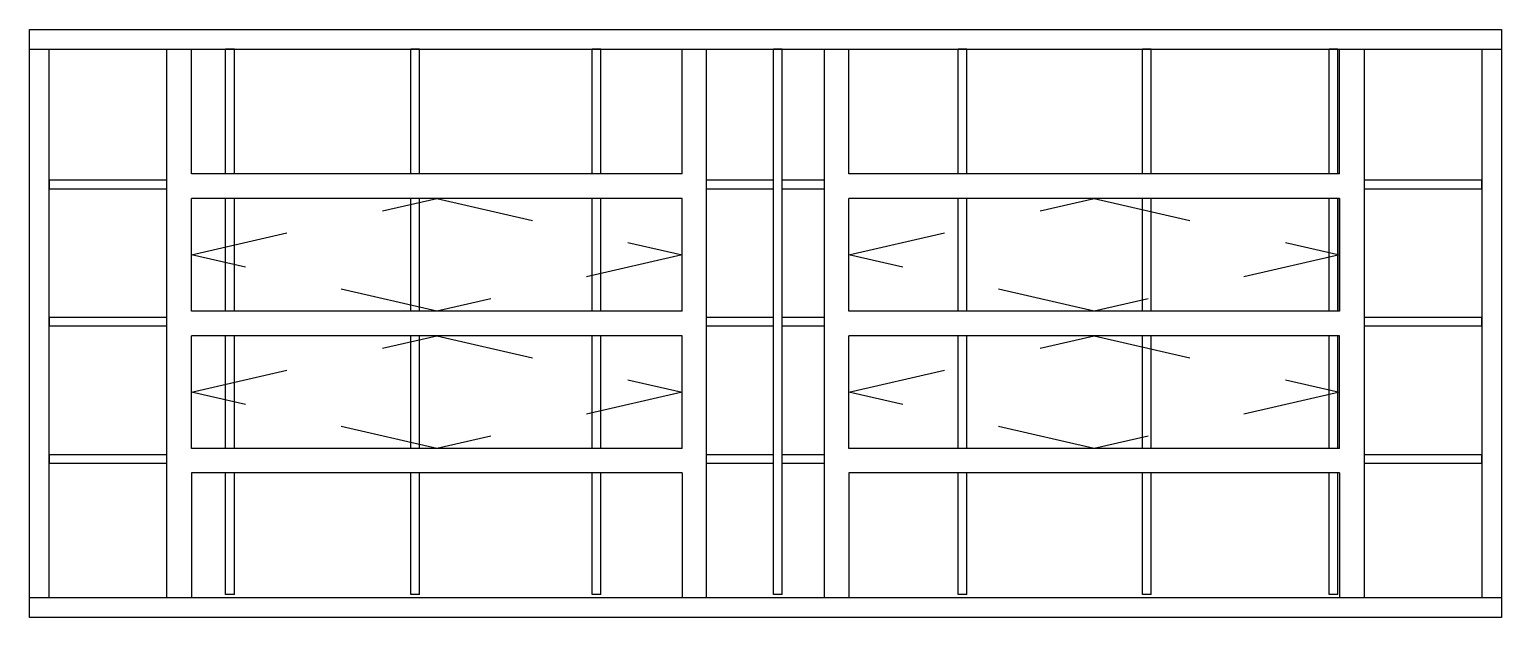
# Model space of a CAD drawing. Header units: millimetres. Extents: x 339.84 to 341.34, y 1321.84 to 1322.44.
import ezdxf

# ---------------------------------------------------------------- set-up
doc = ezdxf.new("R2010")
doc.units = ezdxf.units.MM
doc.header["$LTSCALE"] = 0.5
doc.linetypes.add('HIDDEN2', pattern=[0.1875, 0.125, -0.0625])
doc.layers.add('Gravia_Janelas', color=1, linetype='Continuous')
doc.layers.add('Gravia_Janelas_hidden2', color=1, linetype='HIDDEN2')

msp = doc.modelspace()

# ---------------------------------------------------------------- linework, layer by layer
at = {"layer": 'Gravia_Janelas', "linetype": 'Continuous'}
for p, q in [((339.8415, 1322.4355), (341.3415, 1322.4355)), ((339.8415, 1321.8355), (339.8415, 1322.4355)), ((341.3415, 1322.4355), (341.3415, 1321.8355)), ((339.8415, 1322.4155), (341.3415, 1322.4155)), ((339.8615, 1321.8555), (339.8615, 1322.4155)), ((339.9815, 1321.8555), (339.9815, 1322.4155)), ((340.0065, 1322.288), (340.0065, 1322.4155)), ((340.5065, 1322.288), (340.5065, 1322.4155)), ((340.5315, 1321.8555), (340.5315, 1322.4155)), ((340.6515, 1321.8555), (340.6515, 1322.4155)), ((340.6765, 1322.288), (340.6765, 1322.4155)), ((341.1765, 1322.288), (341.1765, 1322.4155)), ((341.2015, 1322.4155), (341.2015, 1321.8555)), ((341.3215, 1322.4155), (341.3215, 1321.8555)), ((340.5065, 1322.288), (340.0065, 1322.288)), ((341.1765, 1322.288), (340.6765, 1322.288)), ((340.5065, 1322.263), (340.0065, 1322.263)), ((340.5065, 1322.263), (340.0065, 1322.263)), ((340.0065, 1322.148), (340.0065, 1322.263)), ((340.5065, 1322.148), (340.5065, 1322.263)), ((341.1765, 1322.263), (340.6765, 1322.263)), ((341.1765, 1322.263), (340.6765, 1322.263)), ((340.6765, 1322.148), (340.6765, 1322.263)), ((341.1765, 1322.263), (341.1765, 1322.148)), ((341.1765, 1322.148), (341.1765, 1322.263)), ((340.5065, 1322.148), (340.0065, 1322.148)), ((340.5065, 1322.148), (340.0065, 1322.148)), ((341.1765, 1322.148), (340.6765, 1322.148)), ((341.1765, 1322.148), (340.6765, 1322.148)), ((340.0065, 1322.008), (340.0065, 1322.123)), ((340.5065, 1322.123), (340.0065, 1322.123)), ((340.5065, 1322.008), (340.5065, 1322.123)), ((340.6765, 1322.008), (340.6765, 1322.123)), ((341.1765, 1322.123), (340.6765, 1322.123)), ((341.1765, 1322.123), (340.6765, 1322.123)), ((340.6765, 1322.008), (340.6765, 1322.123)), ((341.1765, 1322.008), (341.1765, 1322.123)), ((340.5065, 1322.008), (340.0065, 1322.008)), ((341.1765, 1322.008), (340.6765, 1322.008)), ((341.1765, 1322.008), (340.6765, 1322.008)), ((340.5065, 1321.983), (340.0065, 1321.983)), ((340.0065, 1321.983), (340.0065, 1321.8555)), ((340.5065, 1321.983), (340.5065, 1321.8555)), ((341.1765, 1321.983), (340.6765, 1321.983)), ((340.6765, 1321.983), (340.6765, 1321.8555)), ((341.1765, 1321.983), (341.1765, 1321.8555)), ((341.3415, 1321.8555), (339.8415, 1321.8555)), ((341.3415, 1321.8355), (339.8415, 1321.8355))]:
    msp.add_line(p, q, dxfattribs=at)
at = {"layer": 'Gravia_Janelas'}
for p, q in [((340.0413, 1322.288), (340.0413, 1322.4155)), ((340.0503, 1322.4155), (340.0413, 1322.4155)), ((340.0503, 1322.288), (340.0503, 1322.4155)), ((340.2301, 1322.288), (340.2301, 1322.4155)), ((340.239, 1322.4155), (340.2301, 1322.4155)), ((340.239, 1322.288), (340.239, 1322.4155)), ((340.4148, 1322.288), (340.4148, 1322.4155)), ((340.4238, 1322.4155), (340.4148, 1322.4155)), ((340.4238, 1322.288), (340.4238, 1322.4155)), ((340.5996, 1321.859), (340.5996, 1322.4155)), ((340.6086, 1322.4155), (340.5996, 1322.4155)), ((340.6086, 1321.859), (340.6086, 1322.4155)), ((340.7878, 1322.288), (340.7878, 1322.4155)), ((340.7968, 1322.4155), (340.7878, 1322.4155)), ((340.7968, 1322.288), (340.7968, 1322.4155)), ((340.9756, 1322.288), (340.9756, 1322.4155)), ((340.9846, 1322.4155), (340.9756, 1322.4155)), ((340.9846, 1322.288), (340.9846, 1322.4155)), ((341.1658, 1322.288), (341.1658, 1322.4155)), ((341.1748, 1322.4155), (341.1658, 1322.4155)), ((341.1748, 1322.288), (341.1748, 1322.4155)), ((339.8615, 1322.282), (339.9815, 1322.282)), ((339.8615, 1322.282), (339.8615, 1322.273)), ((340.5315, 1322.282), (340.5996, 1322.282)), ((340.6086, 1322.282), (340.6515, 1322.282)), ((341.2015, 1322.282), (341.3215, 1322.282)), ((341.3215, 1322.273), (341.3215, 1322.282)), ((339.8615, 1322.273), (339.9815, 1322.273)), ((340.5315, 1322.273), (340.5996, 1322.273)), ((340.6086, 1322.273), (340.6515, 1322.273)), ((341.2015, 1322.273), (341.3215, 1322.273)), ((340.0413, 1322.148), (340.0413, 1322.263)), ((340.0503, 1322.148), (340.0503, 1322.263)), ((340.2301, 1322.148), (340.2301, 1322.263)), ((340.239, 1322.148), (340.239, 1322.263)), ((340.4148, 1322.148), (340.4148, 1322.263)), ((340.4238, 1322.148), (340.4238, 1322.263)), ((340.7878, 1322.148), (340.7878, 1322.263)), ((340.7968, 1322.148), (340.7968, 1322.263)), ((340.9756, 1322.148), (340.9756, 1322.263)), ((340.9846, 1322.148), (340.9846, 1322.263)), ((341.1658, 1322.148), (341.1658, 1322.263)), ((341.1748, 1322.148), (341.1748, 1322.263)), ((339.8615, 1322.142), (339.9815, 1322.142)), ((339.8615, 1322.142), (339.8615, 1322.133)), ((339.8615, 1322.133), (339.9815, 1322.133)), ((340.5315, 1322.142), (340.5996, 1322.142)), ((340.5315, 1322.133), (340.5996, 1322.133)), ((340.6086, 1322.142), (340.6515, 1322.142)), ((340.6086, 1322.133), (340.6515, 1322.133)), ((341.2015, 1322.142), (341.3215, 1322.142)), ((341.2015, 1322.133), (341.3215, 1322.133)), ((341.3215, 1322.133), (341.3215, 1322.142)), ((340.0413, 1322.008), (340.0413, 1322.123)), ((340.0503, 1322.008), (340.0503, 1322.123)), ((340.2301, 1322.008), (340.2301, 1322.123)), ((340.239, 1322.008), (340.239, 1322.123)), ((340.4148, 1322.008), (340.4148, 1322.123)), ((340.4238, 1322.008), (340.4238, 1322.123)), ((340.7878, 1322.008), (340.7878, 1322.123)), ((340.7968, 1322.008), (340.7968, 1322.123)), ((340.9756, 1322.008), (340.9756, 1322.123)), ((340.9846, 1322.008), (340.9846, 1322.123)), ((341.1658, 1322.008), (341.1658, 1322.123)), ((341.1748, 1322.008), (341.1748, 1322.123)), ((339.8615, 1322.002), (339.8615, 1321.993)), ((339.8615, 1322.002), (339.9815, 1322.002)), ((340.5315, 1322.002), (340.5996, 1322.002)), ((340.6086, 1322.002), (340.6515, 1322.002)), ((341.2015, 1322.002), (341.3215, 1322.002)), ((341.3215, 1321.993), (341.3215, 1322.002)), ((339.8615, 1321.993), (339.9815, 1321.993)), ((340.0413, 1321.859), (340.0413, 1321.983)), ((340.0503, 1321.859), (340.0503, 1321.983)), ((340.2301, 1321.859), (340.2301, 1321.983)), ((340.239, 1321.859), (340.239, 1321.983)), ((340.4148, 1321.859), (340.4148, 1321.983)), ((340.4238, 1321.859), (340.4238, 1321.983)), ((340.5315, 1321.993), (340.5996, 1321.993)), ((340.6086, 1321.993), (340.6515, 1321.993)), ((340.7878, 1321.859), (340.7878, 1321.983)), ((340.7968, 1321.859), (340.7968, 1321.983)), ((340.9756, 1321.859), (340.9756, 1321.983)), ((340.9846, 1321.859), (340.9846, 1321.983)), ((341.1658, 1321.859), (341.1658, 1321.983)), ((341.1748, 1321.859), (341.1748, 1321.983)), ((341.2015, 1321.993), (341.3215, 1321.993)), ((340.0503, 1321.859), (340.0413, 1321.859)), ((340.239, 1321.859), (340.2301, 1321.859)), ((340.4238, 1321.859), (340.4148, 1321.859)), ((340.6086, 1321.859), (340.5996, 1321.859)), ((340.7968, 1321.859), (340.7878, 1321.859)), ((340.9846, 1321.859), (340.9756, 1321.859)), ((341.1748, 1321.859), (341.1658, 1321.859))]:
    msp.add_line(p, q, dxfattribs=at)
at = {"layer": 'Gravia_Janelas', "color": 2}
msp.add_lwpolyline([(339.8415, 1322.4355), (341.3415, 1322.4355), (341.3415, 1321.8355), (339.8415, 1321.8355)], close=True, dxfattribs=at)
at = {"layer": 'Gravia_Janelas_hidden2'}
for p, q in [((340.0065, 1322.2055), (340.2565, 1322.263)), ((340.2565, 1322.263), (340.5065, 1322.2055)), ((340.6765, 1322.2055), (340.9265, 1322.263)), ((340.9265, 1322.263), (341.1765, 1322.2055)), ((340.2565, 1322.148), (340.0065, 1322.2055)), ((340.5065, 1322.2055), (340.2565, 1322.148)), ((340.9265, 1322.148), (340.6765, 1322.2055)), ((341.1765, 1322.2055), (340.9265, 1322.148)), ((340.0065, 1322.0655), (340.2565, 1322.123)), ((340.2565, 1322.123), (340.5065, 1322.0655)), ((340.6765, 1322.0655), (340.9265, 1322.123)), ((340.9265, 1322.123), (341.1765, 1322.0655)), ((340.2565, 1322.008), (340.0065, 1322.0655)), ((340.5065, 1322.0655), (340.2565, 1322.008)), ((340.9265, 1322.008), (340.6765, 1322.0655)), ((341.1765, 1322.0655), (340.9265, 1322.008))]:
    msp.add_line(p, q, dxfattribs=at)

doc.saveas('drawing.dxf')
